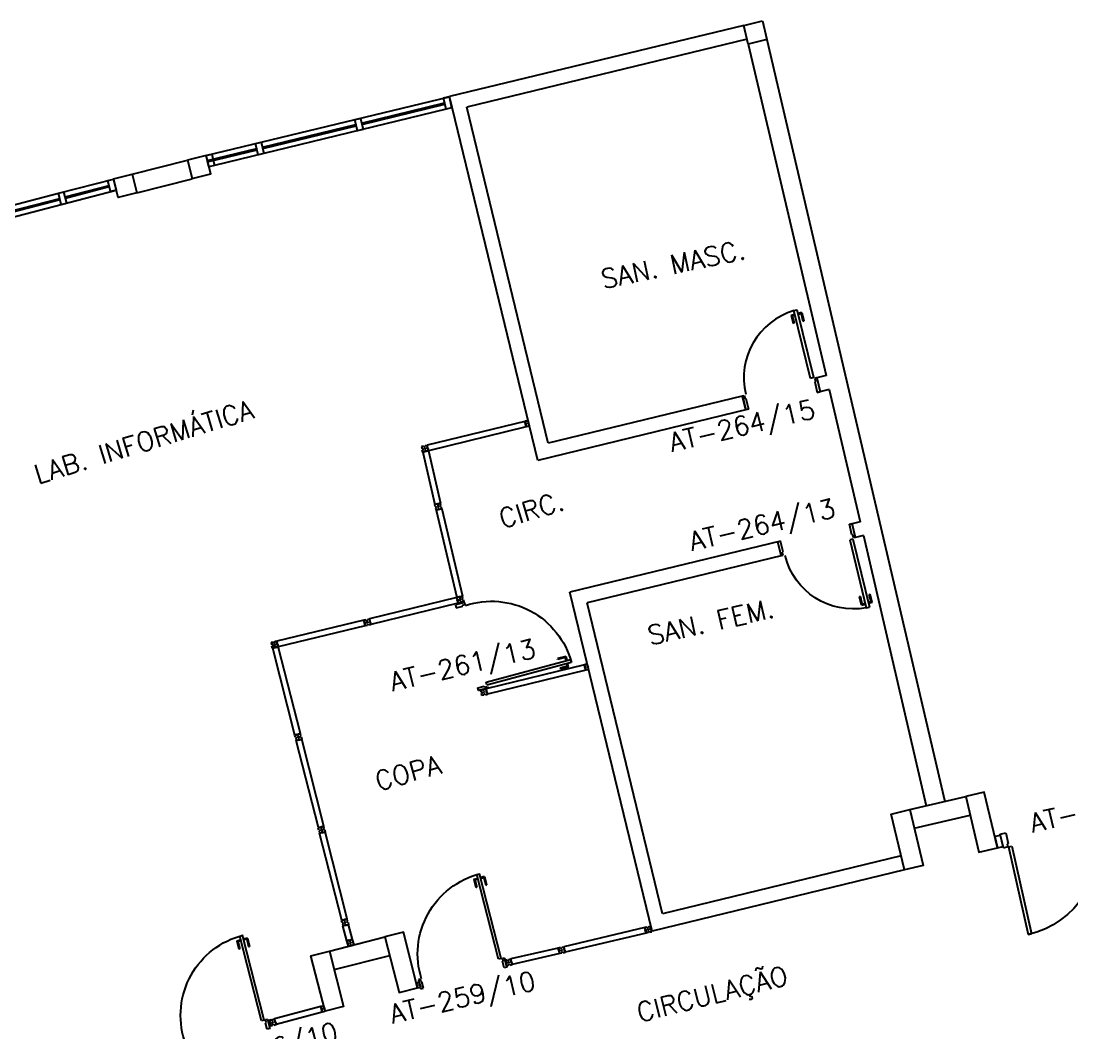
# Model space of a CAD drawing. Header units: millimetres. Extents: x 3089 to 3391, y 1087 to 1201.
# Drawn here: x 3147.3 to 3158.3, y 1117.62 to 1128.21 of the extents above; entities that cross this region are included whole.
import ezdxf

# ---------------------------------------------------------------- set-up
doc = ezdxf.new("R2010")
doc.units = ezdxf.units.MM
for name, color, linetype in [('ALV', 2, 'Continuous'), ('DIV', 2, 'Continuous'), ('ESQ', 1, 'Continuous'), ('ESTR', 3, 'Continuous'), ('PORTA', 2, 'Continuous'), ('TEXTO', 2, 'Continuous'), ('TEXTO-ENDEREÇO', 2, 'Continuous')]:
    doc.layers.add(name, color=color, linetype=linetype)
doc.styles.add('UNB-100', font='simplex.shx', dxfattribs={"height": 0.2})
doc.styles.add('UNB-100-1', font='simplex.shx', dxfattribs={"height": 0.2})

# ---------------------------------------------------------------- blocks, each defined once
blk = doc.blocks.new('PDV2E-TTC')
at = {"layer": 'DIV', "color": 1}
for p, q in [((0.023, 0.925), (0.063, 0.925)), ((0.023, 0.925), (0.023, 0.835)), ((0.033, 0.915), (0.063, 0.915)), ((0.033, 0.915), (0.033, 0.835)), ((0.138, 0.925), (0.097, 0.925)), ((0.128, 0.915), (0.097, 0.915)), ((0.128, 0.915), (0.128, 0.835)), ((0.138, 0.925), (0.138, 0.835)), ((0.033, 0.835), (0.023, 0.835)), ((0.128, 0.835), (0.137, 0.835))]:
    blk.add_line(p, q, dxfattribs=at)
at = {"layer": 'DIV'}
for p, q in [((0.065, 0.05), (0.065, 0.965)), ((0.095, 0.965), (0.065, 0.965)), ((0.095, 0.05), (0.095, 0.965)), ((0.049, 0.05), (0.029, 0.05)), ((0.029, 0.05), (0.029, 0.035)), ((0.029, 0.035), (0.029, -0.035)), ((0.049, 0.02), (0.049, 0.05)), ((0.049, 0.02), (0.059, 0.02)), ((0.059, -0.05), (0.059, 0.02)), ((0.065, 0.05), (0.095, 0.05)), ((0.928, -0.05), (0.928, 0.02)), ((0.938, 0.02), (0.928, 0.02)), ((0.938, 0.05), (0.958, 0.05)), ((0.938, 0.02), (0.938, 0.05)), ((0.958, 0.05), (0.958, 0.035)), ((0.958, 0.035), (0.958, -0.035)), ((0.029, -0.035), (0.029, -0.05)), ((0.029, -0.05), (0.059, -0.05)), ((0.958, -0.05), (0.928, -0.05)), ((0.958, -0.035), (0.958, -0.05))]:
    blk.add_line(p, q, dxfattribs=at)
at = {"layer": 'DIV', "color": 1}
blk.add_arc((0.062, 0.1), 0.865, 356.6786, 90, dxfattribs=at)
blk = doc.blocks.new('DIVMT-TTC')
for p, q in [((-0.03, 0.03), (-0.03, 0.006)), ((-0.008, 0.03), (-0.03, 0.03)), ((-0.0185, 0.006), (-0.03, 0.006)), ((-0.0185, -0.006), (-0.0185, 0.006)), ((-0.008, 0.03), (-0.008, 0.02)), ((-0.008, 0.02), (0.008, 0.02)), ((-0.0051, 0), (0.0051, 0)), ((0.0051, 0), (-0.0051, 0)), ((-0.0051, 0), (0.0051, 0)), ((0, -0.0051), (0, 0.0051)), ((0, 0.0051), (0, -0.0051)), ((0.008, 0.03), (0.008, 0.02)), ((0.008, 0.03), (0.03, 0.03)), ((0.0205, 0.006), (0.03, 0.006)), ((0.0205, -0.006), (0.0205, 0.006)), ((0.0205, 0.006), (0.0205, -0.006)), ((0.0205, 0.006), (0.03, 0.006)), ((0.97, 0.03), (0.03, 0.03)), ((0.03, 0.006), (0.03, 0.03)), ((0.03, -0.03), (0.03, 0.03)), ((0.03, -0.005), (0.03, 0.005)), ((0.97, -0.03), (0.97, 0.03)), ((0.97, 0.03), (0.97, 0.009)), ((0.97, 0.009), (0.97, 0.027)), ((0.9795, 0.006), (0.97, 0.006)), ((0.97, -0.005), (0.97, 0.005)), ((0.9795, 0.006), (0.9795, -0.006)), ((1.0051, 0), (0.9949, 0)), ((1, 0.0051), (1, -0.0051)), ((-0.0185, -0.006), (-0.03, -0.006)), ((-0.03, -0.03), (-0.03, -0.006)), ((-0.008, -0.03), (-0.03, -0.03)), ((-0.008, -0.03), (-0.008, -0.02)), ((-0.008, -0.02), (0.008, -0.02)), ((0.008, -0.03), (0.008, -0.02)), ((0.008, -0.03), (0.03, -0.03)), ((0.0205, -0.006), (0.03, -0.006)), ((0.0205, -0.006), (0.03, -0.006)), ((0.03, -0.006), (0.03, -0.03)), ((0.97, -0.03), (0.03, -0.03)), ((0.9795, -0.006), (0.97, -0.006)), ((0.97, -0.009), (0.97, -0.027))]:
    blk.add_line(p, q)
blk = doc.blocks.new('PILINT-TTC')
for points in [[(0.2, -0.009), (0.191, -0.208), (-0.009, -0.2), (0, 0)], [(0.799, -0.034), (0.791, -0.234), (0.991, -0.242), (0.999, -0.043)], [(-0.157, -8.391), (-0.183, -8.99), (-0.383, -8.982), (-0.357, -8.382)], [(0.442, -8.416), (0.417, -9.016), (0.617, -9.024), (0.642, -8.425)]]:
    blk.add_lwpolyline(points, close=True)
blk = doc.blocks.new('PTDP-TTC')
at = {"color": 2}
for p, q in [((0.055, 1.015), (0.09, 1.015)), ((0.055, 0.075), (0.055, 1.015)), ((0.09, 0.075), (0.09, 1.015)), ((1.91, 0.075), (1.91, 1.015)), ((1.945, 1.015), (1.91, 1.015)), ((1.945, 0.075), (1.945, 1.015)), ((0.05, 0.075), (0, 0.075)), ((0, 0.075), (0, -0.075)), ((0.05, 0.04), (0.05, 0.075)), ((0.06, 0.04), (0.05, 0.04)), ((0.055, 0.075), (0.09, 0.075)), ((0.06, -0.075), (0.06, 0.04)), ((1.945, 0.075), (1.91, 0.075)), ((1.94, -0.075), (1.94, 0.04)), ((1.94, 0.04), (1.95, 0.04)), ((1.95, 0.04), (1.95, 0.075)), ((1.95, 0.075), (2, 0.075)), ((2, 0.075), (2, -0.075)), ((0, -0.075), (0.06, -0.075)), ((2, -0.075), (1.94, -0.075))]:
    blk.add_line(p, q, dxfattribs=at)
at = {"color": 1}
for centre, start, end in [((0.055, 0.075), 0, 90), ((1.945, 0.075), 90, 180)]:
    blk.add_arc(centre, 0.94, start, end, dxfattribs=at)
blk = doc.blocks.new('MTINI-TTC')
for p, q in [((-0.03, 0.008), (-0.03, 0.03)), ((0.03, 0.03), (-0.03, 0.03)), ((-0.03, 0.008), (-0.02, 0.008)), ((-0.009, 0.03), (-0.027, 0.03)), ((-0.02, 0.008), (-0.02, 0)), ((-0.001, 0), (-0.02, 0)), ((-0.006, 0.02), (-0.006, 0.03)), ((-0.006, 0.023), (-0.006, 0.027)), ((-0.006, 0.02), (0.006, 0.02)), ((0.005, 0.03), (-0.005, 0.03)), ((0.005, 0), (-0.005, 0)), ((0.004, 0.02), (-0.004, 0.02)), ((0.02, 0), (-0.001, 0)), ((0, -0.005), (0, 0.005)), ((0.006, 0.02), (0.006, 0.03)), ((0.006, 0.023), (0.006, 0.027)), ((0.009, 0.03), (0.027, 0.03)), ((0.03, 0.008), (0.02, 0.008)), ((0.02, 0), (0.02, 0.008)), ((0.03, 0.008), (0.03, 0.03))]:
    blk.add_line(p, q)
blk = doc.blocks.new('PD80-TTC')
at = {"color": 1}
for p, q in [((-0.777, 0.01), (-0.777, -0.03)), ((-0.777, 0.01), (-0.687, 0.01)), ((-0.687, 0), (-0.687, 0.01)), ((-0.777, -0.105), (-0.777, -0.065)), ((-0.777, -0.105), (-0.687, -0.105)), ((-0.767, 0), (-0.767, -0.03)), ((-0.767, 0), (-0.687, 0)), ((-0.767, -0.095), (-0.767, -0.065)), ((-0.767, -0.095), (-0.687, -0.095)), ((-0.687, -0.095), (-0.687, -0.105))]:
    blk.add_line(p, q, dxfattribs=at)
at = {"color": 2}
for p, q in [((-0.075, 0), (0.075, 0)), ((-0.075, 0), (-0.075, -0.02)), ((0.075, -0.03), (0.075, 0)), ((-0.817, -0.065), (-0.817, -0.03)), ((-0.085, -0.03), (-0.817, -0.03)), ((-0.085, -0.065), (-0.817, -0.065)), ((-0.085, -0.03), (-0.085, -0.065)), ((-0.075, -0.02), (-0.04, -0.02)), ((-0.04, -0.03), (-0.04, -0.02)), ((-0.04, -0.03), (0.075, -0.03)), ((-0.075, -0.781), (-0.04, -0.781)), ((-0.075, -0.801), (-0.075, -0.781)), ((-0.075, -0.801), (0.075, -0.801)), ((-0.075, -0.802), (0.075, -0.802)), ((-0.04, -0.771), (0.075, -0.771)), ((-0.04, -0.771), (-0.04, -0.781)), ((0.075, -0.771), (0.075, -0.801))]:
    blk.add_line(p, q, dxfattribs=at)
at = {"color": 1}
blk.add_arc((-0.085, -0.03), 0.731, 182.6571, 270, dxfattribs=at)

msp = doc.modelspace()

# ---------------------------------------------------------------- linework, layer by layer
at = {"layer": 'ALV'}
for p, q in [((3154.866, 1128.169), (3151.785, 1127.423)), ((3154.902, 1128.023), (3151.966, 1127.312)), ((3155.107, 1128.02), (3156.971, 1120.045)), ((3154.912, 1127.974), (3155.727, 1124.503)), ((3152.709, 1123.615), (3151.785, 1127.423)), ((3152.819, 1123.796), (3151.966, 1127.312)), ((3155.727, 1124.503), (3155.629, 1124.479)), ((3154.85, 1124.289), (3152.819, 1123.796)), ((3155.761, 1124.356), (3155.635, 1124.326)), ((3155.761, 1124.356), (3156.085, 1122.974)), ((3154.915, 1124.151), (3152.709, 1123.615)), ((3156.085, 1122.974), (3155.971, 1122.946)), ((3156.119, 1122.828), (3156.036, 1122.808)), ((3156.119, 1122.828), (3156.776, 1119.999)), ((3155.251, 1122.771), (3153.044, 1122.235)), ((3155.257, 1122.618), (3153.225, 1122.124)), ((3153.905, 1118.688), (3153.044, 1122.235)), ((3154.015, 1118.869), (3153.225, 1122.124)), ((3156.605, 1119.96), (3157.189, 1120.096)), ((3156.651, 1119.765), (3157.235, 1119.901)), ((3156.514, 1119.476), (3154.015, 1118.869)), ((3156.548, 1119.33), (3153.905, 1118.688))]:
    msp.add_line(p, q, dxfattribs=at)
at = {"layer": 'DIV'}
for p, q in [((3152.574, 1124.024), (3151.55, 1123.775)), ((3152.589, 1123.966), (3151.564, 1123.716)), ((3152.574, 1124.024), (3152.579, 1124.004)), ((3152.589, 1123.966), (3152.574, 1124.024)), ((3152.579, 1124.004), (3152.575, 1124.022)), ((3152.589, 1124.003), (3152.58, 1124.001)), ((3152.583, 1123.99), (3152.58, 1124)), ((3152.592, 1123.992), (3152.583, 1123.989)), ((3152.584, 1123.987), (3152.588, 1123.969)), ((3152.589, 1124.003), (3152.592, 1123.992)), ((3152.616, 1124.004), (3152.606, 1124.001)), ((3152.609, 1124.007), (3152.612, 1123.997)), ((3151.513, 1123.766), (3151.492, 1123.761)), ((3151.492, 1123.761), (3151.497, 1123.737)), ((3151.509, 1123.74), (3151.497, 1123.737)), ((3151.511, 1123.728), (3151.5, 1123.726)), ((3151.506, 1123.702), (3151.5, 1123.726)), ((3151.564, 1123.716), (3151.506, 1123.702)), ((3151.527, 1123.708), (3151.506, 1123.702)), ((3151.506, 1123.702), (3151.526, 1123.707)), ((3151.506, 1123.702), (3151.63, 1123.154)), ((3151.526, 1123.707), (3151.508, 1123.703)), ((3151.511, 1123.728), (3151.509, 1123.74)), ((3151.513, 1123.766), (3151.515, 1123.756)), ((3151.515, 1123.756), (3151.531, 1123.76)), ((3151.523, 1123.737), (3151.533, 1123.74)), ((3151.533, 1123.74), (3151.523, 1123.737)), ((3151.523, 1123.737), (3151.533, 1123.74)), ((3151.523, 1123.737), (3151.533, 1123.74)), ((3151.525, 1123.717), (3151.54, 1123.721)), ((3151.527, 1123.708), (3151.525, 1123.717)), ((3151.527, 1123.744), (3151.529, 1123.734)), ((3151.529, 1123.734), (3151.527, 1123.744)), ((3151.527, 1123.744), (3151.529, 1123.734)), ((3151.527, 1123.717), (3151.538, 1123.72)), ((3151.527, 1123.717), (3151.529, 1123.708)), ((3151.529, 1123.77), (3151.55, 1123.775)), ((3151.529, 1123.77), (3151.531, 1123.76)), ((3151.54, 1123.71), (3151.53, 1123.708)), ((3151.538, 1123.72), (3151.541, 1123.711)), ((3151.543, 1123.711), (3151.54, 1123.721)), ((3151.543, 1123.711), (3151.564, 1123.716)), ((3151.544, 1123.711), (3151.561, 1123.715)), ((3151.546, 1123.749), (3151.556, 1123.751)), ((3151.546, 1123.749), (3151.556, 1123.751)), ((3151.546, 1123.749), (3151.549, 1123.738)), ((3151.549, 1123.738), (3151.546, 1123.749)), ((3151.549, 1123.738), (3151.559, 1123.74)), ((3151.549, 1123.738), (3151.559, 1123.74)), ((3151.564, 1123.716), (3151.55, 1123.775)), ((3151.556, 1123.751), (3151.55, 1123.775)), ((3151.558, 1123.741), (3151.556, 1123.75)), ((3151.559, 1123.74), (3151.564, 1123.716)), ((3151.564, 1123.716), (3151.689, 1123.167)), ((3151.689, 1123.167), (3151.63, 1123.154)), ((3151.654, 1123.159), (3151.63, 1123.154)), ((3151.635, 1123.132), (3151.63, 1123.154)), ((3151.656, 1123.15), (3151.654, 1123.159)), ((3151.656, 1123.15), (3151.654, 1123.159)), ((3151.664, 1123.162), (3151.655, 1123.159)), ((3151.668, 1123.153), (3151.656, 1123.15)), ((3151.656, 1123.15), (3151.668, 1123.153)), ((3151.665, 1123.162), (3151.689, 1123.167)), ((3151.668, 1123.153), (3151.665, 1123.162)), ((3151.668, 1123.153), (3151.665, 1123.162)), ((3151.694, 1123.146), (3151.689, 1123.167)), ((3151.635, 1123.132), (3151.645, 1123.134)), ((3151.639, 1123.117), (3151.649, 1123.119)), ((3151.639, 1123.117), (3151.644, 1123.095)), ((3151.644, 1123.095), (3151.667, 1123.101)), ((3151.649, 1123.119), (3151.645, 1123.134)), ((3151.671, 1123.132), (3151.661, 1123.13)), ((3151.661, 1123.13), (3151.671, 1123.132)), ((3151.668, 1123.126), (3151.665, 1123.136)), ((3151.665, 1123.136), (3151.668, 1123.126)), ((3151.668, 1123.126), (3151.665, 1123.136)), ((3151.677, 1123.115), (3151.665, 1123.112)), ((3151.665, 1123.112), (3151.667, 1123.101)), ((3151.677, 1123.115), (3151.679, 1123.103)), ((3151.702, 1123.109), (3151.679, 1123.103)), ((3151.694, 1123.146), (3151.684, 1123.144)), ((3151.688, 1123.128), (3151.684, 1123.144)), ((3151.697, 1123.13), (3151.688, 1123.128)), ((3151.697, 1123.13), (3151.702, 1123.109)), ((3153.197, 1121.476), (3152.168, 1121.226)), ((3153.211, 1121.418), (3152.182, 1121.167)), ((3153.197, 1121.476), (3153.202, 1121.456)), ((3153.211, 1121.418), (3153.197, 1121.476)), ((3153.202, 1121.456), (3153.198, 1121.474)), ((3153.212, 1121.455), (3153.203, 1121.453)), ((3153.205, 1121.442), (3153.203, 1121.452)), ((3153.215, 1121.444), (3153.206, 1121.442)), ((3153.206, 1121.439), (3153.211, 1121.421)), ((3153.212, 1121.455), (3153.215, 1121.444)), ((3153.238, 1121.456), (3153.228, 1121.453)), ((3153.232, 1121.459), (3153.235, 1121.449)), ((3152.131, 1121.217), (3152.11, 1121.212)), ((3152.11, 1121.212), (3152.115, 1121.188)), ((3152.126, 1121.191), (3152.115, 1121.188)), ((3152.129, 1121.179), (3152.118, 1121.177)), ((3152.124, 1121.153), (3152.118, 1121.177)), ((3152.129, 1121.179), (3152.126, 1121.191)), ((3152.131, 1121.217), (3152.133, 1121.207)), ((3152.133, 1121.207), (3152.149, 1121.211)), ((3152.141, 1121.188), (3152.151, 1121.191)), ((3152.151, 1121.191), (3152.141, 1121.188)), ((3152.141, 1121.188), (3152.151, 1121.191)), ((3152.143, 1121.168), (3152.158, 1121.172)), ((3152.145, 1121.158), (3152.143, 1121.168)), ((3152.145, 1121.194), (3152.147, 1121.185)), ((3152.147, 1121.185), (3152.145, 1121.194)), ((3152.147, 1121.221), (3152.168, 1121.226)), ((3152.147, 1121.221), (3152.149, 1121.211)), ((3152.161, 1121.162), (3152.158, 1121.172)), ((3152.164, 1121.2), (3152.174, 1121.202)), ((3152.164, 1121.2), (3152.174, 1121.202)), ((3152.164, 1121.2), (3152.167, 1121.189)), ((3152.167, 1121.189), (3152.164, 1121.2)), ((3152.167, 1121.189), (3152.176, 1121.191)), ((3152.167, 1121.189), (3152.176, 1121.191)), ((3152.182, 1121.167), (3152.168, 1121.226)), ((3152.174, 1121.202), (3152.168, 1121.226)), ((3152.176, 1121.192), (3152.174, 1121.201)), ((3152.176, 1121.191), (3152.182, 1121.167)), ((3152.145, 1121.158), (3152.124, 1121.153)), ((3152.161, 1121.162), (3152.182, 1121.167)), ((3150.654, 1118.801), (3150.677, 1118.807)), ((3150.66, 1118.78), (3150.654, 1118.801)), ((3150.66, 1118.78), (3150.669, 1118.782)), ((3150.663, 1118.764), (3150.673, 1118.767)), ((3150.663, 1118.764), (3150.669, 1118.743)), ((3150.669, 1118.782), (3150.673, 1118.767)), ((3150.669, 1118.743), (3150.727, 1118.758)), ((3150.692, 1118.749), (3150.669, 1118.743)), ((3150.68, 1118.796), (3150.677, 1118.807)), ((3150.68, 1118.796), (3150.692, 1118.799)), ((3150.696, 1118.781), (3150.686, 1118.778)), ((3150.686, 1118.778), (3150.696, 1118.781)), ((3150.712, 1118.816), (3150.689, 1118.81)), ((3150.692, 1118.799), (3150.689, 1118.81)), ((3150.689, 1118.784), (3150.692, 1118.774)), ((3150.692, 1118.774), (3150.689, 1118.784)), ((3150.689, 1118.784), (3150.692, 1118.774)), ((3150.701, 1118.761), (3150.69, 1118.758)), ((3150.69, 1118.758), (3150.701, 1118.761)), ((3150.69, 1118.758), (3150.692, 1118.749)), ((3150.69, 1118.758), (3150.692, 1118.749)), ((3150.693, 1118.749), (3150.703, 1118.752)), ((3150.701, 1118.761), (3150.704, 1118.752)), ((3150.701, 1118.761), (3150.704, 1118.752)), ((3150.704, 1118.752), (3150.727, 1118.758)), ((3150.718, 1118.795), (3150.708, 1118.792)), ((3150.708, 1118.792), (3150.712, 1118.777)), ((3150.718, 1118.795), (3150.712, 1118.816)), ((3150.722, 1118.779), (3150.712, 1118.777)), ((3150.722, 1118.779), (3150.727, 1118.758)), ((3150.769, 1118.602), (3150.727, 1118.758)), ((3150.711, 1118.587), (3150.669, 1118.743)), ((3153.829, 1118.725), (3152.983, 1118.525)), ((3153.843, 1118.667), (3152.997, 1118.467)), ((3153.85, 1118.73), (3153.829, 1118.725)), ((3153.829, 1118.725), (3153.835, 1118.702)), ((3153.829, 1118.725), (3153.834, 1118.705)), ((3153.843, 1118.667), (3153.829, 1118.725)), ((3153.834, 1118.705), (3153.83, 1118.722)), ((3153.846, 1118.705), (3153.835, 1118.702)), ((3153.844, 1118.704), (3153.835, 1118.702)), ((3153.837, 1118.691), (3153.835, 1118.701)), ((3153.849, 1118.693), (3153.838, 1118.69)), ((3153.847, 1118.693), (3153.838, 1118.69)), ((3153.843, 1118.667), (3153.838, 1118.69)), ((3153.838, 1118.687), (3153.843, 1118.67)), ((3153.865, 1118.672), (3153.843, 1118.667)), ((3153.844, 1118.704), (3153.847, 1118.693)), ((3153.849, 1118.693), (3153.846, 1118.705)), ((3153.85, 1118.73), (3153.853, 1118.721)), ((3153.853, 1118.721), (3153.868, 1118.725)), ((3153.86, 1118.702), (3153.87, 1118.704)), ((3153.87, 1118.704), (3153.86, 1118.702)), ((3153.86, 1118.702), (3153.87, 1118.704)), ((3153.87, 1118.704), (3153.86, 1118.702)), ((3153.862, 1118.682), (3153.878, 1118.686)), ((3153.865, 1118.672), (3153.862, 1118.682)), ((3153.864, 1118.708), (3153.867, 1118.698)), ((3153.867, 1118.698), (3153.864, 1118.708)), ((3153.864, 1118.708), (3153.867, 1118.698)), ((3153.866, 1118.734), (3153.887, 1118.739)), ((3153.866, 1118.734), (3153.868, 1118.725)), ((3153.88, 1118.676), (3153.878, 1118.686)), ((3153.88, 1118.676), (3153.902, 1118.681)), ((3153.884, 1118.714), (3153.893, 1118.716)), ((3153.884, 1118.714), (3153.893, 1118.716)), ((3153.884, 1118.714), (3153.887, 1118.702)), ((3153.887, 1118.702), (3153.884, 1118.714)), ((3153.902, 1118.681), (3153.887, 1118.739)), ((3153.893, 1118.716), (3153.887, 1118.739)), ((3153.887, 1118.702), (3153.896, 1118.704)), ((3153.887, 1118.702), (3153.896, 1118.704)), ((3153.896, 1118.705), (3153.893, 1118.715)), ((3153.896, 1118.704), (3153.902, 1118.681)), ((3150.711, 1118.587), (3150.769, 1118.602)), ((3150.732, 1118.592), (3150.711, 1118.587)), ((3150.711, 1118.587), (3150.716, 1118.567)), ((3150.711, 1118.587), (3150.717, 1118.564)), ((3150.726, 1118.529), (3150.711, 1118.587)), ((3150.716, 1118.567), (3150.712, 1118.584)), ((3150.731, 1118.592), (3150.714, 1118.588)), ((3150.728, 1118.567), (3150.717, 1118.564)), ((3150.726, 1118.566), (3150.717, 1118.564)), ((3150.72, 1118.553), (3150.717, 1118.563)), ((3150.731, 1118.555), (3150.72, 1118.552)), ((3150.729, 1118.554), (3150.72, 1118.552)), ((3150.726, 1118.529), (3150.72, 1118.552)), ((3150.721, 1118.549), (3150.725, 1118.532)), ((3150.726, 1118.566), (3150.729, 1118.554)), ((3150.747, 1118.534), (3150.726, 1118.529)), ((3150.731, 1118.555), (3150.728, 1118.567)), ((3150.732, 1118.592), (3150.735, 1118.583)), ((3150.737, 1118.584), (3150.734, 1118.593)), ((3150.735, 1118.593), (3150.745, 1118.596)), ((3150.735, 1118.583), (3150.75, 1118.587)), ((3150.748, 1118.587), (3150.737, 1118.584)), ((3150.752, 1118.567), (3150.743, 1118.564)), ((3150.743, 1118.564), (3150.752, 1118.567)), ((3150.752, 1118.567), (3150.743, 1118.564)), ((3150.743, 1118.564), (3150.752, 1118.567)), ((3150.752, 1118.567), (3150.743, 1118.564)), ((3150.745, 1118.544), (3150.76, 1118.548)), ((3150.747, 1118.534), (3150.745, 1118.544)), ((3150.748, 1118.587), (3150.746, 1118.596)), ((3150.749, 1118.56), (3150.746, 1118.57)), ((3150.749, 1118.56), (3150.746, 1118.57)), ((3150.746, 1118.57), (3150.749, 1118.56)), ((3150.746, 1118.57), (3150.749, 1118.56)), ((3150.748, 1118.596), (3150.769, 1118.602)), ((3150.748, 1118.596), (3150.75, 1118.587)), ((3150.769, 1118.602), (3150.749, 1118.597)), ((3150.749, 1118.597), (3150.766, 1118.601)), ((3150.763, 1118.538), (3150.76, 1118.548)), ((3150.763, 1118.538), (3150.784, 1118.544)), ((3150.766, 1118.576), (3150.775, 1118.579)), ((3150.766, 1118.576), (3150.775, 1118.579)), ((3150.769, 1118.565), (3150.766, 1118.576)), ((3150.766, 1118.576), (3150.769, 1118.565)), ((3150.775, 1118.579), (3150.769, 1118.602)), ((3150.784, 1118.544), (3150.769, 1118.602)), ((3150.769, 1118.565), (3150.778, 1118.567)), ((3150.769, 1118.565), (3150.778, 1118.567)), ((3150.778, 1118.568), (3150.775, 1118.578)), ((3150.778, 1118.567), (3150.784, 1118.544)), ((3152.924, 1118.511), (3152.426, 1118.397)), ((3152.939, 1118.453), (3152.441, 1118.338)), ((3152.946, 1118.516), (3152.924, 1118.511)), ((3152.924, 1118.511), (3152.93, 1118.488)), ((3152.924, 1118.511), (3152.929, 1118.49)), ((3152.939, 1118.453), (3152.924, 1118.511)), ((3152.929, 1118.49), (3152.925, 1118.508)), ((3152.941, 1118.49), (3152.93, 1118.488)), ((3152.939, 1118.49), (3152.93, 1118.488)), ((3152.933, 1118.477), (3152.93, 1118.487)), ((3152.944, 1118.479), (3152.933, 1118.476)), ((3152.942, 1118.478), (3152.933, 1118.476)), ((3152.939, 1118.453), (3152.933, 1118.476)), ((3152.934, 1118.473), (3152.938, 1118.456)), ((3152.939, 1118.49), (3152.942, 1118.478)), ((3152.96, 1118.458), (3152.939, 1118.453)), ((3152.944, 1118.479), (3152.941, 1118.49)), ((3152.946, 1118.516), (3152.948, 1118.506)), ((3152.948, 1118.506), (3152.964, 1118.51)), ((3152.956, 1118.488), (3152.966, 1118.49)), ((3152.966, 1118.49), (3152.956, 1118.488)), ((3152.956, 1118.488), (3152.966, 1118.49)), ((3152.966, 1118.49), (3152.956, 1118.488)), ((3152.958, 1118.468), (3152.973, 1118.471)), ((3152.96, 1118.458), (3152.958, 1118.468)), ((3152.96, 1118.494), (3152.962, 1118.484)), ((3152.962, 1118.484), (3152.96, 1118.494)), ((3152.96, 1118.494), (3152.962, 1118.484)), ((3152.961, 1118.52), (3152.983, 1118.525)), ((3152.961, 1118.52), (3152.964, 1118.51)), ((3152.976, 1118.462), (3152.973, 1118.471)), ((3152.976, 1118.462), (3152.997, 1118.467)), ((3152.979, 1118.499), (3152.988, 1118.502)), ((3152.979, 1118.499), (3152.988, 1118.502)), ((3152.979, 1118.499), (3152.982, 1118.488)), ((3152.982, 1118.488), (3152.979, 1118.499)), ((3152.982, 1118.488), (3152.991, 1118.49)), ((3152.982, 1118.488), (3152.991, 1118.49)), ((3152.997, 1118.467), (3152.983, 1118.525)), ((3152.988, 1118.502), (3152.983, 1118.525)), ((3152.991, 1118.491), (3152.989, 1118.501)), ((3152.991, 1118.49), (3152.997, 1118.467)), ((3152.389, 1118.388), (3152.368, 1118.383)), ((3152.368, 1118.383), (3152.374, 1118.359)), ((3152.382, 1118.324), (3152.368, 1118.383)), ((3152.368, 1118.383), (3152.373, 1118.362)), ((3152.373, 1118.362), (3152.369, 1118.38)), ((3152.385, 1118.362), (3152.374, 1118.359)), ((3152.383, 1118.362), (3152.374, 1118.359)), ((3152.376, 1118.349), (3152.374, 1118.358)), ((3152.388, 1118.35), (3152.377, 1118.348)), ((3152.386, 1118.35), (3152.377, 1118.348)), ((3152.382, 1118.324), (3152.377, 1118.348)), ((3152.377, 1118.345), (3152.382, 1118.327)), ((3152.404, 1118.329), (3152.382, 1118.324)), ((3152.383, 1118.362), (3152.386, 1118.35)), ((3152.388, 1118.35), (3152.385, 1118.362)), ((3152.389, 1118.388), (3152.392, 1118.378)), ((3152.392, 1118.378), (3152.407, 1118.382)), ((3152.399, 1118.359), (3152.409, 1118.362)), ((3152.409, 1118.362), (3152.399, 1118.359)), ((3152.399, 1118.359), (3152.409, 1118.362)), ((3152.409, 1118.362), (3152.399, 1118.359)), ((3152.401, 1118.339), (3152.417, 1118.343)), ((3152.404, 1118.329), (3152.401, 1118.339)), ((3152.403, 1118.365), (3152.406, 1118.356)), ((3152.406, 1118.356), (3152.403, 1118.365)), ((3152.403, 1118.365), (3152.406, 1118.356)), ((3152.405, 1118.392), (3152.426, 1118.397)), ((3152.405, 1118.392), (3152.407, 1118.382)), ((3152.419, 1118.333), (3152.417, 1118.343)), ((3152.419, 1118.333), (3152.441, 1118.338)), ((3152.423, 1118.371), (3152.432, 1118.373)), ((3152.423, 1118.371), (3152.432, 1118.373)), ((3152.423, 1118.371), (3152.426, 1118.36)), ((3152.426, 1118.36), (3152.423, 1118.371)), ((3152.441, 1118.338), (3152.426, 1118.397)), ((3152.432, 1118.373), (3152.426, 1118.397)), ((3152.426, 1118.36), (3152.435, 1118.362)), ((3152.426, 1118.36), (3152.435, 1118.362)), ((3152.435, 1118.363), (3152.432, 1118.372)), ((3152.435, 1118.362), (3152.441, 1118.338)), ((3151.448, 1118.143), (3151.44, 1118.141)), ((3151.444, 1118.122), (3151.44, 1118.141)), ((3151.45, 1118.122), (3151.44, 1118.12)), ((3151.44, 1118.12), (3151.45, 1118.122)), ((3151.44, 1118.12), (3151.45, 1118.122)), ((3151.443, 1118.126), (3151.446, 1118.116)), ((3151.446, 1118.116), (3151.443, 1118.126)), ((3151.449, 1118.102), (3151.444, 1118.122)), ((3151.445, 1118.152), (3151.467, 1118.157)), ((3151.445, 1118.152), (3151.448, 1118.143)), ((3151.449, 1118.102), (3151.457, 1118.104)), ((3151.459, 1118.094), (3151.457, 1118.104)), ((3151.459, 1118.094), (3151.481, 1118.099)), ((3151.463, 1118.132), (3151.472, 1118.134)), ((3151.463, 1118.132), (3151.472, 1118.134)), ((3151.463, 1118.132), (3151.466, 1118.12)), ((3151.463, 1118.132), (3151.466, 1118.12)), ((3151.465, 1118.122), (3151.464, 1118.13)), ((3151.465, 1118.132), (3151.469, 1118.133)), ((3151.466, 1118.12), (3151.475, 1118.122)), ((3151.466, 1118.12), (3151.475, 1118.122)), ((3151.481, 1118.099), (3151.467, 1118.157)), ((3151.481, 1118.099), (3151.467, 1118.157)), ((3151.472, 1118.137), (3151.467, 1118.155)), ((3151.468, 1118.121), (3151.472, 1118.122)), ((3151.475, 1118.123), (3151.473, 1118.133)), ((3151.475, 1118.123), (3151.473, 1118.133)), ((3151.476, 1118.12), (3151.48, 1118.102)), ((3150.438, 1117.899), (3149.953, 1117.769)), ((3150.459, 1117.903), (3150.438, 1117.898)), ((3150.453, 1117.841), (3150.438, 1117.899)), ((3150.438, 1117.899), (3150.443, 1117.878)), ((3150.438, 1117.898), (3150.453, 1117.84)), ((3150.443, 1117.878), (3150.439, 1117.896)), ((3150.443, 1117.877), (3150.439, 1117.895)), ((3150.453, 1117.878), (3150.444, 1117.876)), ((3150.453, 1117.877), (3150.444, 1117.875)), ((3150.447, 1117.865), (3150.444, 1117.875)), ((3150.444, 1117.874), (3150.447, 1117.864)), ((3150.451, 1117.876), (3150.447, 1117.875)), ((3150.453, 1117.878), (3150.456, 1117.866)), ((3150.456, 1117.865), (3150.453, 1117.877)), ((3150.454, 1117.875), (3150.456, 1117.867)), ((3150.459, 1117.903), (3150.462, 1117.894)), ((3150.47, 1117.896), (3150.462, 1117.894)), ((3150.47, 1117.896), (3150.475, 1117.875)), ((3150.479, 1117.879), (3150.47, 1117.876)), ((3150.48, 1117.878), (3150.47, 1117.875)), ((3150.473, 1117.882), (3150.476, 1117.872)), ((3150.473, 1117.881), (3150.476, 1117.871)), ((3150.475, 1117.875), (3150.48, 1117.857)), ((3149.895, 1117.753), (3149.953, 1117.769)), ((3149.917, 1117.759), (3149.895, 1117.753)), ((3149.921, 1117.75), (3149.919, 1117.76)), ((3149.92, 1117.76), (3149.929, 1117.762)), ((3149.933, 1117.753), (3149.93, 1117.763)), ((3149.959, 1117.745), (3149.953, 1117.769)), ((3150.453, 1117.841), (3149.969, 1117.711)), ((3150.456, 1117.866), (3150.447, 1117.864)), ((3150.456, 1117.865), (3150.447, 1117.863)), ((3150.448, 1117.861), (3150.452, 1117.844)), ((3150.448, 1117.86), (3150.453, 1117.843)), ((3150.454, 1117.865), (3150.45, 1117.864)), ((3150.475, 1117.845), (3150.453, 1117.84)), ((3150.472, 1117.855), (3150.48, 1117.857)), ((3150.475, 1117.845), (3150.472, 1117.855)), ((3149.895, 1117.753), (3149.901, 1117.73)), ((3149.895, 1117.753), (3149.901, 1117.733)), ((3149.901, 1117.733), (3149.896, 1117.751)), ((3149.911, 1117.733), (3149.901, 1117.73)), ((3149.913, 1117.733), (3149.901, 1117.73)), ((3149.904, 1117.72), (3149.902, 1117.729)), ((3149.916, 1117.722), (3149.904, 1117.719)), ((3149.914, 1117.721), (3149.904, 1117.719)), ((3149.91, 1117.695), (3149.904, 1117.719)), ((3149.905, 1117.716), (3149.91, 1117.698)), ((3149.932, 1117.701), (3149.91, 1117.695)), ((3149.916, 1117.722), (3149.913, 1117.733)), ((3149.933, 1117.753), (3149.921, 1117.75)), ((3149.937, 1117.733), (3149.927, 1117.731)), ((3149.927, 1117.731), (3149.937, 1117.733)), ((3149.937, 1117.733), (3149.927, 1117.731)), ((3149.927, 1117.731), (3149.937, 1117.733)), ((3149.937, 1117.733), (3149.927, 1117.731)), ((3149.929, 1117.711), (3149.945, 1117.715)), ((3149.932, 1117.701), (3149.929, 1117.711)), ((3149.931, 1117.737), (3149.933, 1117.727)), ((3149.931, 1117.737), (3149.933, 1117.727)), ((3149.933, 1117.727), (3149.931, 1117.737)), ((3149.933, 1117.727), (3149.931, 1117.737)), ((3149.947, 1117.705), (3149.945, 1117.715)), ((3149.947, 1117.705), (3149.969, 1117.711)), ((3149.95, 1117.743), (3149.959, 1117.745)), ((3149.953, 1117.731), (3149.95, 1117.743)), ((3149.953, 1117.731), (3149.962, 1117.734)), ((3149.962, 1117.735), (3149.96, 1117.744)), ((3149.962, 1117.734), (3149.969, 1117.711))]:
    msp.add_line(p, q, dxfattribs=at)
at = {"layer": 'ESQ'}
for p, q in [((3149.235, 1126.806), (3151.78, 1127.422)), ((3150.864, 1127.145), (3151.733, 1127.358)), ((3150.866, 1127.133), (3151.736, 1127.346)), ((3151.721, 1127.409), (3151.78, 1127.423)), ((3151.749, 1127.292), (3151.721, 1127.409)), ((3151.78, 1127.423), (3151.807, 1127.306)), ((3151.749, 1127.292), (3149.323, 1126.703)), ((3151.807, 1127.306), (3151.749, 1127.292)), ((3149.826, 1126.893), (3150.805, 1127.131)), ((3149.829, 1126.882), (3150.808, 1127.119)), ((3150.793, 1127.183), (3150.852, 1127.196)), ((3150.82, 1127.066), (3150.793, 1127.183)), ((3150.852, 1127.196), (3150.879, 1127.08)), ((3150.879, 1127.08), (3150.82, 1127.066)), ((3149.755, 1126.932), (3149.814, 1126.946)), ((3149.782, 1126.815), (3149.755, 1126.932)), ((3149.814, 1126.946), (3149.841, 1126.829)), ((3149.237, 1126.806), (3149.295, 1126.82)), ((3149.264, 1126.689), (3149.237, 1126.806)), ((3149.248, 1126.753), (3149.768, 1126.879)), ((3149.251, 1126.741), (3149.77, 1126.867)), ((3149.295, 1126.82), (3149.323, 1126.703)), ((3149.841, 1126.829), (3149.782, 1126.815)), ((3149.323, 1126.703), (3149.264, 1126.689)), ((3147.69, 1126.411), (3148.266, 1126.56)), ((3148.207, 1126.547), (3148.265, 1126.561)), ((3148.265, 1126.561), (3148.294, 1126.445)), ((3147.76, 1126.373), (3148.22, 1126.493)), ((3147.763, 1126.361), (3148.223, 1126.481)), ((3148.236, 1126.43), (3148.207, 1126.547)), ((3143.043, 1125.199), (3147.69, 1126.411)), ((3146.728, 1126.104), (3147.704, 1126.358)), ((3146.731, 1126.092), (3147.707, 1126.347)), ((3147.72, 1126.294), (3147.69, 1126.411)), ((3147.72, 1126.294), (3148.296, 1126.444)), ((3147.777, 1126.309), (3147.746, 1126.425)), ((3148.294, 1126.445), (3148.236, 1126.43)), ((3143.073, 1125.083), (3147.719, 1126.294)), ((3157.554, 1119.69), (3157.495, 1119.677)), ((3157.495, 1119.677), (3157.521, 1119.56)), ((3157.58, 1119.573), (3157.554, 1119.69)), ((3157.521, 1119.56), (3157.58, 1119.573))]:
    msp.add_line(p, q, dxfattribs=at)
at = {"layer": 'ESTR'}
for p, q in [((3148.461, 1126.611), (3149.041, 1126.757)), ((3148.51, 1126.417), (3149.09, 1126.563)), ((3150.528, 1118.48), (3151.109, 1118.628)), ((3150.577, 1118.286), (3151.159, 1118.432))]:
    msp.add_line(p, q, dxfattribs=at)
for points in [[(3155.061, 1128.215), (3155.107, 1128.02), (3154.912, 1127.974), (3154.866, 1128.169)], [(3157.189, 1120.098), (3157.327, 1119.514), (3157.521, 1119.56), (3157.384, 1120.144)], [(3156.605, 1119.96), (3156.743, 1119.376), (3156.548, 1119.33), (3156.41, 1119.914)]]:
    msp.add_lwpolyline(points, close=True, dxfattribs=at)

# ---------------------------------------------------------------- block references
at = {"layer": 'DIV'}
for name, p, rotation in [('MTINI-TTC', (3152.611, 1124.002), 102.3772089459193), ('DIVMT-TTC', (3151.897, 1122.158), 103.3176973179351), ('DIVMT-TTC', (3150.925, 1121.92), 13.75676202820768), ('DIVMT-TTC', (3149.953, 1121.686), 13.5383577791795), ('DIVMT-TTC', (3149.956, 1121.688), 284.2632437354192), ('MTINI-TTC', (3153.233, 1121.454), 102.9143864447461), ('DIVMT-TTC', (3150.202, 1120.719), 284.2632437354192), ('DIVMT-TTC', (3150.446, 1119.749), 284.2632437354192)]:
    msp.add_blockref(name, p, dxfattribs=dict(at, rotation=rotation))
at = {"layer": 'DIV', "xscale": -1}
for p, rotation in [((3152.145, 1121.19), 285.0807025055686), ((3152.401, 1118.368), 14.25835769440781), ((3149.919, 1117.725), 14.25835769440781)]:
    msp.add_blockref('PDV2E-TTC', p, dxfattribs=dict(at, rotation=rotation))
at = {"layer": 'DIV', "xscale": -0.002461099741189503, "yscale": 0.0009271782109313564, "zscale": 0.002461099741196904, "rotation": 359.9861678998111}
msp.add_blockref('DIVMT-TTC', (3150.925, 1121.922), dxfattribs=at)
at = {"layer": 'ESQ', "xscale": -1, "rotation": 192.6264108660803}
msp.add_blockref('PTDP-TTC', (3157.567, 1119.631), dxfattribs=at)
at = {"layer": 'ESTR', "rotation": 16.70020826994547}
msp.add_blockref('PILINT-TTC', (3148.267, 1126.562), dxfattribs=at)
at = {"layer": 'PORTA', "rotation": 283.6631160419561}
msp.add_blockref('PD80-TTC', (3155.647, 1124.406), dxfattribs=at)
at = {"layer": 'PORTA', "xscale": -1, "rotation": 283.6631160444094}
msp.add_blockref('PD80-TTC', (3156.018, 1122.881), dxfattribs=at)

# ---------------------------------------------------------------- texts
at = {"layer": 'TEXTO', "style": 'UNB-100'}
for s, rotation, p in [('SAN. MASC.', 11.9777, (3153.396, 1125.41)), ('LAB. INFORMÁTICA', 16.9759, (3147.473, 1123.367)), ('CIRC.', 16.9759, (3152.339, 1122.901)), ('SAN. FEM.', 12.7318, (3153.886, 1121.68)), ('COPA', 15.6555, (3151.039, 1120.155)), ('CIRCULAÇÃO', 14.2941, (3153.775, 1117.733))]:
    msp.add_text(s, height=0.2, rotation=rotation, dxfattribs=at).set_placement(p)
at = {"layer": 'TEXTO-ENDEREÇO', "style": 'UNB-100-1'}
for s, rotation, p in [('AT-264/15', 13.3158, (3154.111, 1123.703)), ('AT-264/13', 13.3158, (3154.322, 1122.666)), ('AT-261/13', 13.3158, (3151.186, 1121.197)), ('AT-265', 12.6119, (3157.886, 1119.719)), ('AT-259/10', 13.3158, (3151.185, 1117.719)), ('AT-256/10', 15.4795, (3149.132, 1117.132))]:
    msp.add_text(s, height=0.2, rotation=rotation, dxfattribs=at).set_placement(p)

doc.saveas('drawing.dxf')
